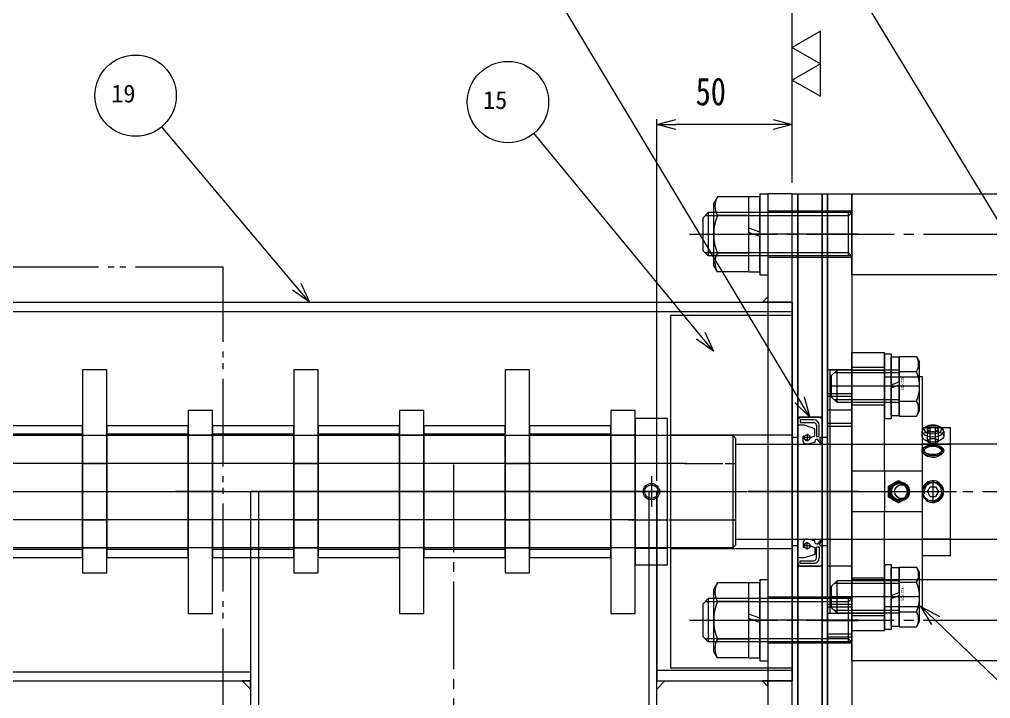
# Model space of a CAD drawing. Units: millimetres at full size. Extents: x -19442 to 19442, y -5866 to 5866.
# Drawn here: x 15599.1 to 15957.5, y -1726.9 to -1476.2 of the extents above; entities that cross this region are included whole.
import ezdxf
from ezdxf.enums import TextEntityAlignment as Align

# ---------------------------------------------------------------- set-up
doc = ezdxf.new("R2010")
doc.units = ezdxf.units.MM
doc.header["$LTSCALE"] = 3.6
doc.linetypes.add('CHAIN2', pattern=[12, 9, -1, 1, -1])
doc.linetypes.add('DOUBLE_CHAIN2', pattern=[12.8, 9, -1, 0.6, -0.6, 0.6, -1])
for name, color, linetype, lineweight in [('0-2_06_PHANTOM', 2, 'DOUBLE_CHAIN2', 9), ('0-4_05_CENTER', 2, 'CHAIN2', 9), ('0-5_08_DIM', 3, 'Continuous', 9), ('0-6_0', 2, 'Continuous', 9), ('0-8_03_かくれ線', 5, 'Continuous', 9), ('0-9_04_中心線', 4, 'CHAIN2', 9), ('0-C_01_外形線', 134, 'Continuous', 9), ('0-D_02_細線', 6, 'Continuous', 9), ('1-0_07_寸法線', 3, 'Continuous', 9)]:
    doc.layers.add(name, color=color, linetype=linetype, lineweight=lineweight)
doc.styles.add('ＭＳ ゴシック', font='')
doc.styles.get('ＭＳ ゴシック').set_extended_font_data('MS Gothic')

# ---------------------------------------------------------------- blocks, each defined once
blk = doc.blocks.new('p1ba02')
at = {"layer": '0-5_08_DIM'}
for p, q in [((3, 0), (1.5, 2.5981)), ((1.5, 2.5981), (4.5, 2.5981)), ((4.5, 2.5981), (3, 0))]:
    blk.add_line(p, q, dxfattribs=at)
blk.add_lwpolyline([(-1.5, 2.5981), (1.5, 2.5981), (0, 0)], close=True, dxfattribs=at)
blk = doc.blocks.new('M6tz')
at = {"layer": '0-4_05_CENTER'}
for p, q in [((0, -5.676), (0, 5.676)), ((5.676, 0), (-5.676, 0))]:
    blk.add_line(p, q, dxfattribs=at)
at = {"layer": '0-6_0', "color": 134}
for radius in [3, 2.5]:
    blk.add_circle((0, 0), radius, dxfattribs=at)
blk = doc.blocks.new('_Open30')
at = {"layer": '0-5_08_DIM', "color": 4}
blk.add_line((0, 0), (-1, 0), dxfattribs=at)
blk.add_lwpolyline([(-1, 0.26795), (0, 0), (-1, -0.26795)], dxfattribs=at)
blk = doc.blocks.new('AM_BALLOON1')
at = {"layer": '0-5_08_DIM'}
blk.add_circle((0, 0), 5, dxfattribs=at)

msp = doc.modelspace()

# ---------------------------------------------------------------- linework, layer by layer
at = {"layer": '0-2_06_PHANTOM', "color": 4}
msp.add_lwpolyline([(15674.328, -1567.611), (15174.328, -1567.611), (15174.328, -1733.411), (15674.328, -1733.411)], close=True, dxfattribs=at)
at = {"layer": '0-5_08_DIM'}
for p, q in [((15701.343, -1574.874), (15651.562, -1515.738)), ((15850.509, -1592.882), (15788.88, -1518.201))]:
    msp.add_line(p, q, dxfattribs=at)
at = {"layer": '0-5_08_DIM', "color": 2}
for points in [[(16002.034, -1619.101), (15840.556, -1353.246), (15839.476, -1353.246)], [(15886.97, -1616.582), (15758.064, -1401.974), (15756.984, -1401.974)], [(15937.234, -1698.109), (16097.259, -1851.962), (16098.339, -1851.962)]]:
    msp.add_lwpolyline(points, dxfattribs=at)
at = {"layer": '0-6_0', "color": 134}
for p, q in [((15853.328, -1547.511), (15851.328, -1549.511)), ((15855.328, -1547.511), (15853.328, -1547.511)), ((15853.328, -1547.511), (15853.328, -1563.511)), ((15851.328, -1549.511), (15851.328, -1561.511)), ((15853.328, -1563.511), (15851.328, -1561.511)), ((15855.328, -1563.511), (15853.328, -1563.511)), ((14603.328, -1580.611), (15875.328, -1580.611)), ((16004.93, -1633.011), (15942.73, -1633.011)), ((15684.328, -1650.511), (15684.328, -1720.411)), ((15684.328, -1650.511), (15834.328, -1650.511)), ((15834.328, -1650.511), (15834.328, -1720.411)), ((15942.73, -1668.012), (16004.93, -1668.012)), ((15853.328, -1690.011), (15851.328, -1692.011)), ((15855.328, -1690.011), (15853.328, -1690.011)), ((15853.328, -1690.011), (15853.328, -1706.011)), ((15851.328, -1692.011), (15851.328, -1704.011)), ((15853.328, -1706.011), (15851.328, -1704.011)), ((15855.328, -1706.011), (15853.328, -1706.011)), ((14603.328, -1720.411), (15684.328, -1720.411)), ((15834.328, -1720.411), (15875.328, -1720.411))]:
    msp.add_line(p, q, dxfattribs=at)
for points in [[(15884.328, -1540.511), (15875.328, -1540.511), (15875.328, -1760.511), (15884.328, -1760.511)], [(15884.328, -1760.511), (15884.328, -1540.511), (15886.328, -1540.511), (15886.328, -1760.511)], [(15886.328, -1760.511), (15886.328, -1540.511), (15895.328, -1540.511), (15895.328, -1760.511)], [(15895.328, -1760.511), (15895.328, -1540.511), (15897.328, -1540.511), (15897.328, -1760.511)], [(15897.328, -1760.511), (15897.328, -1540.511), (15906.328, -1540.511), (15906.328, -1760.511)], [(15906.328, -1540.511), (16056.328, -1540.511), (16056.328, -1570.511), (15906.328, -1570.511)], [(15684.328, -1810.511), (15834.328, -1810.511), (15834.328, -1650.511), (15684.328, -1650.511)], [(15906.328, -1683.011), (16056.328, -1683.011), (16056.328, -1713.011), (15906.328, -1713.011)]]:
    msp.add_lwpolyline(points, close=True, dxfattribs=at)
at = {"layer": '0-6_0', "color": 3}
for points in [[(15875.328, -1580.611), (15873.328, -1580.611), (15875.328, -1578.611)], [(15684.328, -1723.411), (15684.328, -1720.411), (15681.328, -1720.411)], [(15834.328, -1723.411), (15834.328, -1720.411), (15837.328, -1720.411)], [(15875.328, -1720.411), (15873.328, -1720.411), (15875.328, -1722.411)]]:
    msp.add_lwpolyline(points, close=True, dxfattribs=at)
at = {"layer": '0-8_03_かくれ線'}
for p, q in [((15906.328, -1547.511), (15855.328, -1547.511)), ((15884.328, -1547.017), (15875.328, -1547.017)), ((15886.328, -1547.011), (15884.328, -1547.011)), ((15895.328, -1547.011), (15886.328, -1547.011)), ((15897.328, -1547.011), (15895.328, -1547.011)), ((15906.328, -1547.011), (15897.328, -1547.011)), ((15905.128, -1563.511), (15905.128, -1547.511)), ((15905.128, -1548.711), (15906.328, -1547.511)), ((15905.128, -1548.711), (15855.328, -1548.711)), ((15905.128, -1562.311), (15855.328, -1562.311)), ((15905.128, -1562.311), (15906.328, -1563.511)), ((15906.328, -1563.511), (15855.328, -1563.511)), ((15884.328, -1564.011), (15875.328, -1564.011)), ((15886.328, -1564.011), (15884.328, -1564.011)), ((15895.328, -1564.011), (15886.328, -1564.011)), ((15897.328, -1564.011), (15895.328, -1564.011)), ((15906.328, -1564.011), (15897.328, -1564.011)), ((15875.328, -1580.611), (15884.328, -1580.611)), ((15884.328, -1580.611), (15875.328, -1580.611)), ((15884.328, -1580.611), (15884.328, -1720.411)), ((14598.328, -1584.011), (15884.328, -1584.011)), ((15906.328, -1605.511), (15897.328, -1605.511)), ((15900.828, -1605.621), (15898.828, -1607.621)), ((15923.828, -1605.621), (15900.828, -1605.621)), ((15900.828, -1617.621), (15900.828, -1605.621)), ((15906.328, -1604.621), (15918.328, -1604.621)), ((15906.328, -1605.618), (15918.328, -1605.618)), ((15898.828, -1615.621), (15898.828, -1607.621)), ((15923.828, -1606.621), (15899.828, -1606.621)), ((15918.328, -1608.111), (15931.328, -1608.111)), ((15897.328, -1614.289), (15906.328, -1614.289)), ((15897.328, -1615.289), (15906.328, -1615.289)), ((15900.828, -1617.621), (15898.828, -1615.621)), ((15923.828, -1616.621), (15899.828, -1616.621)), ((15923.828, -1617.621), (15900.828, -1617.621)), ((15918.328, -1618.621), (15906.328, -1618.621)), ((15895.328, -1623.011), (15886.328, -1623.011)), ((15887.359, -1623.011), (15894.304, -1623.011)), ((15887.359, -1623.011), (15894.304, -1623.011)), ((15894.349, -1623.022), (15895.272, -1623.484)), ((15894.349, -1623.022), (15895.272, -1623.484)), ((15895.328, -1623.573), (15895.328, -1630.411)), ((15888.811, -1626.011), (15886.428, -1626.011)), ((15887.278, -1625.011), (15892.221, -1625.011)), ((15892.588, -1627.322), (15888.844, -1626.017)), ((15897.328, -1625.289), (15906.328, -1625.289)), ((15897.328, -1626.289), (15906.328, -1626.289)), ((15935.217, -1626.687), (15934.207, -1627.562)), ((15935.217, -1626.687), (15937.238, -1626.687)), ((15935.217, -1632.767), (15935.217, -1626.687)), ((15938.248, -1627.562), (15937.238, -1626.687)), ((15937.238, -1632.767), (15937.238, -1626.687)), ((15592.325, -1629.211), (15622.325, -1629.211)), ((15622.325, -1629.727), (15631.325, -1629.727)), ((15631.325, -1629.211), (15661.325, -1629.211)), ((15670.325, -1629.727), (15661.325, -1629.727)), ((15670.325, -1629.211), (15700.325, -1629.211)), ((15700.325, -1629.727), (15709.325, -1629.727)), ((15709.325, -1629.211), (15739.325, -1629.211)), ((15748.325, -1629.727), (15739.325, -1629.727)), ((15748.325, -1629.211), (15778.325, -1629.211)), ((15778.325, -1629.727), (15787.325, -1629.727)), ((15787.325, -1629.211), (15817.325, -1629.211)), ((15826.325, -1629.727), (15817.325, -1629.727)), ((15826.325, -1629.611), (15838.325, -1629.611)), ((15839.328, -1629.511), (15884.328, -1629.511)), ((15862.328, -1629.727), (15862.328, -1671.296)), ((15886.328, -1630.511), (15884.328, -1630.511)), ((15888.328, -1631.967), (15888.328, -1630.092)), ((15888.428, -1629.992), (15888.858, -1629.992)), ((15890.928, -1630.511), (15892.591, -1629.861)), ((15892.655, -1629.768), (15892.655, -1627.416)), ((15895.228, -1630.511), (15894.775, -1630.511)), ((15897.328, -1630.511), (15895.328, -1630.511)), ((15932.228, -1629.965), (15932.228, -1628.226)), ((15934.207, -1631.892), (15934.207, -1627.562)), ((15934.207, -1627.562), (15935.217, -1628.437)), ((15935.217, -1628.437), (15937.238, -1628.437)), ((15937.238, -1628.437), (15938.248, -1627.562)), ((15938.248, -1631.892), (15938.248, -1627.562)), ((15940.228, -1628.226), (15940.228, -1629.967)), ((15863.328, -1633.011), (15942.73, -1633.011)), ((15886.328, -1633.011), (15895.328, -1633.011)), ((15893.56, -1631.095), (15892.869, -1631.376)), ((15942.728, -1633.011), (15932.328, -1633.011)), ((15932.962, -1634.201), (15933.275, -1633.98)), ((15934.207, -1631.892), (15935.217, -1632.767)), ((15935.217, -1632.767), (15937.238, -1632.767)), ((15938.248, -1631.892), (15937.238, -1631.017)), ((15937.238, -1632.767), (15938.248, -1631.892)), ((15939.18, -1633.98), (15939.494, -1634.201)), ((15933.588, -1636.289), (15933.275, -1636.068)), ((15939.18, -1636.068), (15938.867, -1636.289)), ((15845.436, -1640.119), (14627.328, -1640.119)), ((15622.325, -1640.119), (15631.325, -1640.119)), ((15670.325, -1640.119), (15661.325, -1640.119)), ((15700.325, -1640.119), (15709.325, -1640.119)), ((15748.325, -1640.119), (15739.325, -1640.119)), ((15778.325, -1640.119), (15787.325, -1640.119)), ((15826.325, -1640.119), (15817.325, -1640.119)), ((15826.325, -1640.061), (15838.325, -1640.061)), ((15844.649, -1640.119), (15858.791, -1640.119)), ((15859.578, -1640.119), (15863.328, -1640.119)), ((15918.328, -1643.011), (15918.328, -1658.011)), ((15923.282, -1646.47), (15924.951, -1647.48)), ((15925.375, -1647.48), (15924.72, -1647.101)), ((15926.795, -1648.336), (15925.375, -1647.48)), ((15926.729, -1648.491), (15927.044, -1648.491)), ((15587.842, -1650.511), (15626.844, -1650.511)), ((15617.743, -1650.511), (15635.908, -1650.511)), ((15622.325, -1650.511), (15631.325, -1650.511)), ((15626.842, -1650.511), (15665.844, -1650.511)), ((15674.908, -1650.511), (15656.743, -1650.511)), ((15665.842, -1650.511), (15704.844, -1650.511)), ((15687.328, -1650.511), (15687.328, -1810.511)), ((15695.743, -1650.511), (15713.908, -1650.511)), ((15700.325, -1650.511), (15709.325, -1650.511)), ((15704.842, -1650.511), (15743.844, -1650.511)), ((15752.908, -1650.511), (15734.743, -1650.511)), ((15743.842, -1650.511), (15782.844, -1650.511)), ((15773.743, -1650.511), (15791.908, -1650.511)), ((15778.325, -1650.511), (15787.325, -1650.511)), ((15782.842, -1650.511), (15821.844, -1650.511)), ((15830.908, -1650.511), (15812.743, -1650.511)), ((15823.676, -1650.511), (15840.975, -1650.511)), ((15831.328, -1650.511), (15831.328, -1810.511)), ((15924.951, -1653.543), (15923.282, -1654.553)), ((15926.729, -1652.532), (15924.951, -1653.543)), ((15925.375, -1653.543), (15926.8, -1652.684)), ((15926.729, -1652.532), (15927.044, -1652.532)), ((15824.651, -1660.904), (14627.328, -1660.904)), ((15622.325, -1660.904), (15631.325, -1660.904)), ((15670.325, -1660.904), (15661.325, -1660.904)), ((15700.325, -1660.904), (15709.325, -1660.904)), ((15748.325, -1660.904), (15739.325, -1660.904)), ((15778.325, -1660.904), (15787.325, -1660.904)), ((15826.325, -1660.904), (15817.325, -1660.904)), ((15823.864, -1660.904), (15838.006, -1660.904)), ((15826.325, -1660.961), (15838.325, -1660.961)), ((15838.793, -1660.904), (15863.328, -1660.904)), ((15863.328, -1668.011), (15942.73, -1668.012)), ((15886.328, -1668.011), (15895.328, -1668.011)), ((15888.328, -1669.056), (15888.328, -1670.931)), ((15893.56, -1669.927), (15892.869, -1669.646)), ((15942.728, -1668.011), (15932.328, -1668.011)), ((15592.325, -1671.811), (15622.325, -1671.811)), ((15622.325, -1671.296), (15631.325, -1671.296)), ((15631.325, -1671.811), (15661.325, -1671.811)), ((15670.325, -1671.296), (15661.325, -1671.296)), ((15670.325, -1671.811), (15700.325, -1671.811)), ((15700.325, -1671.296), (15709.325, -1671.296)), ((15709.325, -1671.811), (15739.325, -1671.811)), ((15748.325, -1671.296), (15739.325, -1671.296)), ((15748.325, -1671.811), (15778.325, -1671.811)), ((15778.325, -1671.296), (15787.325, -1671.296)), ((15787.325, -1671.811), (15817.325, -1671.811)), ((15826.325, -1671.296), (15817.325, -1671.296)), ((15826.325, -1671.411), (15838.325, -1671.411)), ((15839.328, -1671.511), (15884.328, -1671.511)), ((15886.328, -1670.511), (15884.328, -1670.511)), ((15888.428, -1671.031), (15888.858, -1671.031)), ((15892.588, -1673.701), (15888.844, -1675.006)), ((15890.928, -1670.511), (15892.591, -1671.161)), ((15892.655, -1671.255), (15892.655, -1673.606)), ((15895.228, -1670.511), (15894.775, -1670.511)), ((15897.328, -1670.511), (15895.328, -1670.511)), ((15895.328, -1677.45), (15895.328, -1670.611)), ((15888.811, -1675.011), (15886.428, -1675.011)), ((15887.278, -1676.011), (15892.221, -1676.011)), ((15895.328, -1678.011), (15886.328, -1678.011)), ((15887.359, -1678.011), (15894.304, -1678.011)), ((15887.359, -1678.011), (15894.304, -1678.011)), ((15894.349, -1678.001), (15895.272, -1677.539)), ((15894.349, -1678.001), (15895.272, -1677.539)), ((15906.328, -1678.011), (15897.328, -1678.011)), ((15900.828, -1683.402), (15898.828, -1685.402)), ((15923.828, -1684.402), (15899.828, -1684.402)), ((15923.828, -1683.402), (15900.828, -1683.402)), ((15900.828, -1695.402), (15900.828, -1683.402)), ((15906.328, -1682.402), (15918.328, -1682.402)), ((15898.828, -1693.402), (15898.828, -1685.402)), ((15906.328, -1690.011), (15855.328, -1690.011)), ((15905.128, -1691.211), (15855.328, -1691.211)), ((15884.328, -1689.517), (15875.328, -1689.517)), ((15886.328, -1689.511), (15884.328, -1689.511)), ((15895.328, -1689.511), (15886.328, -1689.511)), ((15897.328, -1689.511), (15895.328, -1689.511)), ((15906.328, -1689.511), (15897.328, -1689.511)), ((15905.128, -1706.011), (15905.128, -1690.011)), ((15905.128, -1691.211), (15906.328, -1690.011)), ((15897.328, -1692.071), (15906.328, -1692.071)), ((15897.328, -1693.071), (15906.328, -1693.071)), ((15900.828, -1695.402), (15898.828, -1693.402)), ((15923.828, -1694.402), (15899.828, -1694.402)), ((15918.328, -1692.911), (15931.328, -1692.911)), ((15906.328, -1695.511), (15897.328, -1695.511)), ((15906.328, -1695.511), (15898.328, -1695.511)), ((15923.828, -1695.402), (15900.828, -1695.402)), ((15906.328, -1695.405), (15918.328, -1695.405)), ((15918.328, -1696.402), (15906.328, -1696.402)), ((15905.128, -1704.811), (15855.328, -1704.811)), ((15906.328, -1706.011), (15855.328, -1706.011)), ((15897.328, -1703.071), (15906.328, -1703.071)), ((15897.328, -1704.071), (15906.328, -1704.071)), ((15905.128, -1704.811), (15906.328, -1706.011)), ((15884.328, -1706.511), (15875.328, -1706.511)), ((15886.328, -1706.511), (15884.328, -1706.511)), ((15895.328, -1706.511), (15886.328, -1706.511)), ((15897.328, -1706.511), (15895.328, -1706.511)), ((15906.328, -1706.511), (15897.328, -1706.511)), ((15834.328, -1716.411), (15884.328, -1716.411)), ((14598.328, -1717.011), (15684.328, -1717.011)), ((15875.328, -1720.411), (15884.328, -1720.411)), ((15884.328, -1720.411), (15875.328, -1720.411))]:
    msp.add_line(p, q, dxfattribs=at)
for points in [[(15839.328, -1715.511), (15884.328, -1715.511), (15884.328, -1585.511), (15839.328, -1585.511)], [(15631.325, -1605.511), (15622.325, -1605.511), (15622.325, -1680.511), (15631.325, -1680.511)], [(15709.325, -1605.511), (15700.325, -1605.511), (15700.325, -1680.511), (15709.325, -1680.511)], [(15787.325, -1605.511), (15778.325, -1605.511), (15778.325, -1680.511), (15787.325, -1680.511)], [(15661.325, -1695.511), (15670.325, -1695.511), (15670.325, -1620.511), (15661.325, -1620.511)], [(15739.325, -1695.511), (15748.325, -1695.511), (15748.325, -1620.511), (15739.325, -1620.511)], [(15817.325, -1695.511), (15826.325, -1695.511), (15826.325, -1620.511), (15817.325, -1620.511)], [(15826.325, -1677.511), (15838.325, -1677.511), (15838.325, -1623.511), (15826.325, -1623.511)], [(15592.325, -1674.811), (15622.325, -1674.811), (15622.325, -1626.211), (15592.325, -1626.211)], [(15631.325, -1674.811), (15661.325, -1674.811), (15661.325, -1626.211), (15631.325, -1626.211)], [(15670.325, -1674.811), (15700.325, -1674.811), (15700.325, -1626.211), (15670.325, -1626.211)], [(15709.325, -1674.811), (15739.325, -1674.811), (15739.325, -1626.211), (15709.325, -1626.211)], [(15748.325, -1674.811), (15778.325, -1674.811), (15778.325, -1626.211), (15748.325, -1626.211)], [(15787.325, -1674.811), (15817.325, -1674.811), (15817.325, -1626.211), (15787.325, -1626.211)], [(14627.328, -1629.727), (15862.328, -1629.727), (15863.328, -1630.727), (15863.328, -1670.296), (15862.328, -1671.296), (14627.328, -1671.296), (14625.328, -1669.296), (14625.328, -1631.727)]]:
    msp.add_lwpolyline(points, close=True, dxfattribs=at)
for points in [[(15898.328, -1695.511), (15898.328, -1605.511), (15906.328, -1605.511)], [(15886.328, -1625.911), (15886.328, -1624.011), (15886.467, -1623.796), (15886.467, -1623.611)], [(15886.328, -1650.511), (15886.328, -1625.911), (15886.328, -1624.011), (15886.467, -1623.796), (15886.467, -1623.611)], [(15886.567, -1623.511), (15886.603, -1623.511), (15887.302, -1623.029)], [(15886.567, -1623.511), (15886.603, -1623.511), (15887.302, -1623.029)], [(15895.328, -1623.573), (15895.328, -1630.411), (15895.328, -1650.511)], [(15892.221, -1624.011), (15887.278, -1624.011), (15887.278, -1625.011)], [(15893.221, -1626.011), (15893.221, -1630.126), (15894.221, -1630.126), (15894.221, -1626.011)], [(15894.525, -1630.761), (15894.525, -1631.341), (15895.328, -1632.736), (15895.035, -1633.011), (15893.679, -1631.13)], [(15940.228, -1629.965), (15940.204, -1630.186), (15940.076, -1630.531), (15939.843, -1630.874), (15939.509, -1631.204), (15939.084, -1631.509), (15938.573, -1631.777), (15937.995, -1631.995), (15937.365, -1632.152), (15936.703, -1632.241), (15936.034, -1632.256), (15935.371, -1632.199), (15934.736, -1632.074), (15934.144, -1631.886), (15933.604, -1631.641), (15933.137, -1631.353), (15932.754, -1631.028), (15932.469, -1630.684), (15932.293, -1630.333), (15932.228, -1629.988), (15932.228, -1629.965), (15932.276, -1629.663), (15932.433, -1629.361), (15932.696, -1629.091), (15933.055, -1628.856), (15933.507, -1628.657), (15934.036, -1628.497), (15934.631, -1628.378), (15935.273, -1628.3), (15935.747, -1628.269), (15936.228, -1628.259)], [(15936.228, -1628.259), (15936.894, -1628.279), (15937.541, -1628.338), (15938.15, -1628.437), (15938.706, -1628.576), (15939.196, -1628.756), (15939.603, -1628.976), (15939.917, -1629.236), (15940.125, -1629.529), (15940.22, -1629.848), (15940.228, -1629.965)], [(15892.655, -1632.349), (15889.828, -1633.011), (15888.99, -1633.011), (15888.344, -1632.021)], [(15892.779, -1631.482), (15892.655, -1632.02), (15892.655, -1632.349)], [(15940.228, -1635.356), (15940.172, -1635.036), (15940.009, -1634.746), (15939.742, -1634.492), (15939.38, -1634.276), (15938.925, -1634.097), (15938.394, -1633.957), (15937.794, -1633.855), (15937.147, -1633.789), (15936.484, -1633.76), (15935.813, -1633.764), (15935.168, -1633.8), (15934.552, -1633.87), (15933.978, -1633.976), (15933.465, -1634.118), (15933.019, -1634.304), (15932.662, -1634.531), (15932.408, -1634.798), (15932.313, -1634.961)], [(15937.238, -1631.017), (15935.217, -1631.017), (15934.207, -1631.892)], [(15932.313, -1634.961), (15932.262, -1635.102), (15932.228, -1635.356)], [(15932.228, -1635.356), (15932.248, -1635.562), (15932.309, -1635.774), (15932.323, -1635.809)], [(15932.323, -1635.809), (15932.494, -1636.124), (15932.778, -1636.47), (15933.161, -1636.804), (15933.627, -1637.106), (15934.177, -1637.368), (15934.787, -1637.57), (15935.436, -1637.701), (15936.109, -1637.756), (15936.769, -1637.731), (15937.413, -1637.632), (15938.022, -1637.463), (15938.581, -1637.234), (15939.087, -1636.949), (15939.513, -1636.626), (15939.851, -1636.273), (15940.086, -1635.91), (15940.192, -1635.629), (15940.228, -1635.356)], [(15924.951, -1647.48), (15926.729, -1648.491), (15926.706, -1648.982), (15926.689, -1649.481), (15926.678, -1649.994), (15926.674, -1650.511)], [(15927.094, -1649.983), (15927.093, -1649.896), (15927.082, -1649.428), (15927.054, -1648.698)], [(15670.325, -1650.511), (15661.325, -1650.511), (15670.325, -1650.511)], [(15748.325, -1650.511), (15739.325, -1650.511), (15748.325, -1650.511)], [(15826.325, -1650.511), (15817.325, -1650.511), (15826.325, -1650.511)], [(15886.328, -1650.511), (15886.328, -1675.111), (15886.328, -1677.011), (15886.467, -1677.226), (15886.467, -1677.411)], [(15895.328, -1677.45), (15895.328, -1670.611), (15895.328, -1650.511)], [(15926.674, -1650.511), (15926.675, -1650.655), (15926.68, -1651.127), (15926.691, -1651.595), (15926.729, -1652.532)], [(15927.054, -1652.322), (15927.066, -1652.04), (15927.083, -1651.542), (15927.094, -1651.028), (15927.098, -1650.511)], [(15892.655, -1668.673), (15889.828, -1668.011), (15888.99, -1668.011), (15888.344, -1669.002)], [(15892.779, -1669.541), (15892.655, -1669.003), (15892.655, -1668.673)], [(15894.525, -1670.261), (15894.525, -1669.682), (15895.328, -1668.287), (15895.035, -1668.011), (15893.679, -1669.893)], [(15893.221, -1675.011), (15893.221, -1670.897), (15894.221, -1670.897), (15894.221, -1675.011)], [(15886.328, -1675.111), (15886.328, -1677.011), (15886.467, -1677.226), (15886.467, -1677.411)], [(15892.221, -1677.011), (15887.278, -1677.011), (15887.278, -1676.011)], [(15886.567, -1677.511), (15886.603, -1677.511), (15887.302, -1677.994)], [(15886.567, -1677.511), (15886.603, -1677.511), (15887.302, -1677.994)]]:
    msp.add_lwpolyline(points, dxfattribs=at)
for centre, radius in [((15889.828, -1630.511), 1.1), ((15936.228, -1650.511), 3.616), ((15889.828, -1670.511), 1.1)]:
    msp.add_circle(centre, radius, dxfattribs=at)
for centre, radius, start, end in [((15886.567, -1623.611), 0.1, 90, 180), ((15886.567, -1623.611), 0.1, 90, 180), ((15887.359, -1623.111), 0.1, 90, 124.61956), ((15887.359, -1623.111), 0.1, 90, 124.61956), ((15894.304, -1623.111), 0.1, 63.43495, 90), ((15894.304, -1623.111), 0.1, 63.43495, 90), ((15895.228, -1623.573), 0.1, 0, 63.43495), ((15895.228, -1623.573), 0.1, 0, 63.43495), ((15886.428, -1625.911), 0.1, 180, 270), ((15888.811, -1626.111), 0.1, 70.78519, 90), ((15892.221, -1626.011), 2, 0, 90), ((15892.221, -1626.011), 1, 0, 90), ((15888.428, -1630.092), 0.1, 90, 180), ((15889.828, -1630.511), 1.1, 151.81153, 0), ((15892.555, -1627.416), 0.1, 0, 70.78519), ((15892.555, -1629.768), 0.1, 291.33975, 0), ((15894.775, -1630.761), 0.25, 90, 180), ((15895.228, -1630.411), 0.1, 270, 0), ((15888.428, -1631.967), 0.1, 180, 213.12981), ((15892.925, -1631.515), 0.15, 112.11539, 167.01248), ((15893.598, -1631.188), 0.1, 35.78155, 112.11539), ((15888.428, -1669.056), 0.1, 146.87019, 180), ((15889.828, -1670.511), 1.1, 0, 208.18847), ((15892.925, -1669.507), 0.15, 192.98752, 247.88461), ((15893.598, -1669.835), 0.1, 247.88461, 324.21845), ((15894.775, -1670.261), 0.25, 180, 270), ((15888.428, -1670.931), 0.1, 180, 270), ((15892.555, -1673.606), 0.1, 289.21481, 0), ((15892.555, -1671.255), 0.1, 0, 68.66025), ((15895.228, -1670.611), 0.1, 0, 90), ((15886.428, -1675.111), 0.1, 90, 180), ((15886.567, -1677.411), 0.1, 180, 270), ((15886.567, -1677.411), 0.1, 180, 270), ((15888.811, -1674.911), 0.1, 270, 289.21481), ((15892.221, -1675.011), 1, 270, 0), ((15892.221, -1675.011), 2, 270, 0), ((15887.359, -1677.911), 0.1, 235.38044, 270), ((15887.359, -1677.911), 0.1, 235.38044, 270), ((15894.304, -1677.911), 0.1, 270, 296.56505), ((15894.304, -1677.911), 0.1, 270, 296.56505), ((15895.228, -1677.45), 0.1, 296.56505, 0), ((15895.228, -1677.45), 0.1, 296.56505, 0)]:
    msp.add_arc(centre, radius, start, end, dxfattribs=at)
for centre, major_axis, ratio, start_param, end_param in [((15936.228, -1628.226), (4, 0), 0.5, 2.3381013, 7.0866766), ((15936.228, -1627.562), (3.233, 0), 0.5, 2.5261129, 6.898665), ((15923.651, -1650.511), (0, -3.5), 0.984808, 2.6179939, 2.9902535), ((15923.651, -1650.511), (0, -3.5), 0.984808, 1.5707963, 2.6179939), ((15923.651, -1650.511), (0, -3.5), 0.984808, 0.5235988, 1.5707963), ((15923.651, -1650.511), (0, -3.5), 0.984808, 0.1513392, 0.5235988)]:
    msp.add_ellipse(centre, major_axis=major_axis, ratio=ratio, start_param=start_param, end_param=end_param, dxfattribs=at)
for centre, major_axis, ratio in [((15936.228, -1635.356), (4, 0), 0.5), ((15936.228, -1635.024), (-3.616, 0), 0.5), ((15936.228, -1635.356), (3.233, 0), 0.5), ((15923.228, -1650.511), (0, 3.5), 0.984808), ((15923.861, -1650.511), (0, 2.96), 0.984808)]:
    msp.add_ellipse(centre, major_axis=major_axis, ratio=ratio, dxfattribs=at)
at = {"layer": '0-9_04_中心線'}
for p, q in [((15846.328, -1555.511), (16094.328, -1555.511)), ((15891.324, -1555.511), (15867.951, -1555.511)), ((15872.328, -1555.511), (15875.328, -1555.511)), ((15886.828, -1555.511), (15883.828, -1555.511)), ((15897.578, -1555.511), (15884.078, -1555.511)), ((15897.828, -1555.511), (15894.828, -1555.511)), ((15908.578, -1555.511), (15895.078, -1555.511)), ((15931.328, -1611.621), (15898.828, -1611.621)), ((15918.928, -1611.621), (15905.728, -1611.621)), ((15920.828, -1611.621), (15918.328, -1611.621)), ((15897.328, -1620.289), (15906.328, -1620.289)), ((15891.203, -1630.511), (15888.453, -1630.511)), ((15889.828, -1629.136), (15889.828, -1631.886)), ((15759.328, -1640.511), (15759.328, -1820.511)), ((15936.228, -1646.311), (15936.228, -1654.711)), ((14582.308, -1650.511), (15901.468, -1650.511)), ((14615.328, -1650.511), (16208.328, -1650.511)), ((15828.078, -1650.511), (15895.578, -1650.511)), ((15891.324, -1650.511), (15867.951, -1650.511)), ((15886.828, -1650.511), (15883.828, -1650.511)), ((15897.578, -1650.511), (15884.078, -1650.511)), ((15897.578, -1650.511), (15884.078, -1650.511)), ((15897.828, -1650.511), (15894.828, -1650.511)), ((15908.578, -1650.511), (15895.078, -1650.511)), ((15896.108, -1650.511), (15944.948, -1650.511)), ((15889.828, -1671.886), (15889.828, -1669.136)), ((15891.203, -1670.511), (15888.453, -1670.511)), ((15931.328, -1689.402), (15898.828, -1689.402)), ((15918.928, -1689.402), (15905.728, -1689.402)), ((15920.828, -1689.402), (15918.328, -1689.402)), ((15846.328, -1698.011), (16094.328, -1698.011)), ((15891.324, -1698.011), (15867.951, -1698.011)), ((15872.328, -1698.011), (15875.328, -1698.011)), ((15886.828, -1698.011), (15883.828, -1698.011)), ((15897.578, -1698.011), (15884.078, -1698.011)), ((15897.828, -1698.011), (15894.828, -1698.011)), ((15908.578, -1698.011), (15895.078, -1698.011)), ((15895.078, -1698.071), (15908.578, -1698.071))]:
    msp.add_line(p, q, dxfattribs=at)
for points in [[(15855.328, -1555.511), (15868.328, -1555.511), (15872.328, -1555.511)], [(15855.328, -1698.011), (15868.328, -1698.011), (15872.328, -1698.011)]]:
    msp.add_lwpolyline(points, dxfattribs=at)
at = {"layer": '0-C_01_外形線'}
for p, q in [((15872.328, -1540.511), (15875.328, -1540.511)), ((15875.328, -1540.511), (15875.328, -1570.511)), ((15856.688, -1541.655), (15855.328, -1544.011)), ((15855.328, -1567.011), (15855.328, -1544.011)), ((15868.328, -1553.256), (15868.328, -1541.511)), ((15868.328, -1541.511), (15872.328, -1541.511)), ((15872.328, -1554.711), (15872.328, -1541.511)), ((15868.328, -1548.583), (15856.688, -1548.583)), ((15872.328, -1554.711), (15868.328, -1553.256)), ((15868.328, -1569.511), (15868.328, -1554.856)), ((15872.328, -1556.311), (15868.328, -1554.856)), ((15872.328, -1569.511), (15872.328, -1556.311)), ((15868.328, -1562.44), (15856.688, -1562.44)), ((15856.688, -1569.368), (15855.328, -1567.011)), ((15868.328, -1569.368), (15856.688, -1569.368)), ((15872.328, -1569.511), (15868.328, -1569.511)), ((15918.328, -1643.011), (15918.328, -1599.121)), ((15918.328, -1599.621), (15918.328, -1623.621)), ((15920.828, -1611.021), (15920.828, -1600.871)), ((15923.828, -1600.871), (15920.828, -1600.871)), ((15923.828, -1600.651), (15930.19, -1600.651)), ((15923.828, -1600.651), (15923.828, -1622.59)), ((15923.828, -1609.929), (15923.828, -1600.871)), ((15930.19, -1600.651), (15931.328, -1602.621)), ((15931.328, -1620.621), (15931.328, -1602.621)), ((15923.828, -1606.136), (15930.19, -1606.136)), ((15932.328, -1608.111), (15931.328, -1608.111)), ((15932.328, -1692.911), (15932.328, -1608.111)), ((15920.828, -1611.021), (15923.828, -1609.929)), ((15920.828, -1612.221), (15923.828, -1611.129)), ((15920.828, -1622.371), (15920.828, -1612.221)), ((15923.828, -1622.371), (15923.828, -1611.129)), ((15923.828, -1617.105), (15930.19, -1617.105)), ((15920.828, -1623.621), (15918.328, -1623.621)), ((15920.828, -1622.371), (15923.828, -1622.371)), ((15923.828, -1622.59), (15930.19, -1622.59)), ((15930.19, -1622.59), (15931.328, -1620.621)), ((15932.328, -1626.786), (15942.728, -1626.786)), ((15932.962, -1627.071), (15933.364, -1626.786)), ((15933.364, -1626.786), (15933.588, -1626.628)), ((15938.867, -1626.628), (15939.091, -1626.786)), ((15939.091, -1626.786), (15939.494, -1627.071)), ((15942.728, -1674.236), (15942.728, -1626.786)), ((15932.328, -1643.011), (15906.328, -1643.011)), ((15921.928, -1647.48), (15920.15, -1648.491)), ((15923.597, -1646.47), (15921.928, -1647.48)), ((15924.72, -1647.101), (15923.597, -1646.47)), ((15927.044, -1648.491), (15926.795, -1648.336)), ((15927.054, -1648.698), (15927.044, -1648.491)), ((15935.217, -1648.761), (15937.238, -1648.761)), ((15937.238, -1648.761), (15938.248, -1650.511)), ((15927.044, -1652.532), (15927.054, -1652.322)), ((15927.098, -1650.511), (15927.094, -1649.983)), ((15935.217, -1652.261), (15937.238, -1652.261)), ((15938.248, -1650.511), (15937.238, -1652.261)), ((15919.835, -1652.532), (15920.15, -1652.532)), ((15923.282, -1654.553), (15923.597, -1654.553)), ((15923.597, -1654.553), (15924.718, -1653.923)), ((15924.718, -1653.923), (15925.375, -1653.543)), ((15926.8, -1652.684), (15927.044, -1652.532)), ((15932.328, -1658.011), (15906.328, -1658.011)), ((15918.328, -1701.902), (15918.328, -1658.011)), ((15918.328, -1677.402), (15918.328, -1701.402)), ((15942.728, -1674.236), (15932.328, -1674.236)), ((15920.828, -1688.802), (15920.828, -1678.652)), ((15923.828, -1678.652), (15920.828, -1678.652)), ((15923.828, -1678.433), (15930.19, -1678.433)), ((15923.828, -1678.433), (15923.828, -1700.372)), ((15923.828, -1687.71), (15923.828, -1678.652)), ((15930.19, -1678.433), (15931.328, -1680.402)), ((15931.328, -1698.402), (15931.328, -1680.402)), ((15856.688, -1684.155), (15855.328, -1686.511)), ((15868.328, -1695.756), (15868.328, -1684.011)), ((15868.328, -1684.011), (15872.328, -1684.011)), ((15872.328, -1683.011), (15875.328, -1683.011)), ((15872.328, -1697.211), (15872.328, -1684.011)), ((15875.328, -1683.011), (15875.328, -1713.011)), ((15923.828, -1683.917), (15930.19, -1683.917)), ((15855.328, -1709.511), (15855.328, -1686.511)), ((15920.828, -1688.802), (15923.828, -1687.71)), ((15868.328, -1691.083), (15856.688, -1691.083)), ((15920.828, -1690.002), (15923.828, -1688.91)), ((15920.828, -1700.152), (15920.828, -1690.002)), ((15923.828, -1700.152), (15923.828, -1688.91)), ((15923.828, -1694.887), (15930.19, -1694.887)), ((15932.328, -1692.911), (15931.328, -1692.911)), ((15872.328, -1697.211), (15868.328, -1695.756)), ((15868.328, -1712.011), (15868.328, -1697.356)), ((15872.328, -1698.811), (15868.328, -1697.356)), ((15872.328, -1712.011), (15872.328, -1698.811)), ((15930.19, -1700.372), (15931.328, -1698.402)), ((15918.328, -1701.902), (15906.328, -1701.902)), ((15920.828, -1701.402), (15918.328, -1701.402)), ((15920.828, -1700.152), (15923.828, -1700.152)), ((15923.828, -1700.372), (15930.19, -1700.372)), ((15868.328, -1704.94), (15856.688, -1704.94)), ((15856.688, -1711.868), (15855.328, -1709.511)), ((15868.328, -1711.868), (15856.688, -1711.868)), ((15872.328, -1712.011), (15868.328, -1712.011))]:
    msp.add_line(p, q, dxfattribs=at)
for points in [[(15872.328, -1540.511), (15872.328, -1570.511), (15875.328, -1570.511)], [(15868.328, -1569.368), (15868.328, -1541.655), (15856.688, -1541.655)], [(15906.328, -1701.902), (15906.328, -1599.121), (15918.328, -1599.121)], [(15918.328, -1599.621), (15920.828, -1599.621), (15920.828, -1623.621)], [(15919.835, -1652.532), (15919.813, -1652.04), (15919.796, -1651.542), (15919.785, -1651.028), (15919.781, -1650.511), (15919.781, -1650.368), (15919.786, -1649.896), (15919.797, -1649.428), (15919.835, -1648.491), (15920.15, -1648.491)], [(15919.835, -1648.491), (15921.504, -1647.48), (15923.282, -1646.47), (15923.597, -1646.47)], [(15920.15, -1648.491), (15920.172, -1648.982), (15920.19, -1649.481), (15920.201, -1649.994), (15920.204, -1650.511), (15920.204, -1650.655), (15920.199, -1651.127), (15920.188, -1651.595), (15920.15, -1652.532)], [(15935.217, -1652.261), (15934.207, -1650.511), (15935.217, -1648.761)], [(15923.282, -1654.553), (15921.504, -1653.543), (15919.835, -1652.532)], [(15920.15, -1652.532), (15921.928, -1653.543), (15923.597, -1654.553)], [(15918.328, -1677.402), (15920.828, -1677.402), (15920.828, -1701.402)], [(15868.328, -1711.868), (15868.328, -1684.155), (15856.688, -1684.155)], [(15872.328, -1683.011), (15872.328, -1713.011), (15875.328, -1713.011)]]:
    msp.add_lwpolyline(points, dxfattribs=at)
for centre, radius, start, end in [((15862.688, -1545.119), 6.928, 150.00001, 209.99999), ((15873.649, -1555.511), 18.321, 157.78075, 202.21925), ((15862.688, -1565.904), 6.928, 150.00001, 209.99999), ((15925.44, -1603.393), 5.485, 330.00001, 29.99999), ((15917.532, -1611.621), 13.796, 336.57346, 23.42654), ((15925.44, -1619.848), 5.485, 330.00001, 29.99999), ((15936.228, -1650.511), 4, 192.83857, 167.16143), ((15936.228, -1650.511), 4, 167.16143, 192.83857), ((15925.44, -1681.175), 5.485, 330.00001, 29.99999), ((15862.688, -1687.619), 6.928, 150.00001, 209.99999), ((15917.532, -1689.402), 13.796, 336.57346, 23.42654), ((15873.649, -1698.011), 18.321, 157.78075, 202.21925), ((15925.44, -1697.63), 5.485, 330.00001, 29.99999), ((15862.688, -1708.404), 6.928, 150.00001, 209.99999)]:
    msp.add_arc(centre, radius, start, end, dxfattribs=at)
for centre, major_axis, ratio, start_param, end_param in [((15936.228, -1628.226), (4, 0), 0.5, 0.8034913, 2.3381013), ((15936.228, -1627.562), (3.233, 0), 0.5, 0.6154797, 2.5261129), ((15923.651, -1650.511), (0, -3.5), 0.984808, 3.6651914, 4.712389), ((15923.651, -1650.511), (0, -3.5), 0.984808, 2.9902535, 3.6651914), ((15923.651, -1650.511), (0, -3.5), 0.984808, 4.712389, 5.7595865), ((15923.651, -1650.511), (0, -3.5), 0.984808, 5.7595865, 6.4345245)]:
    msp.add_ellipse(centre, major_axis=major_axis, ratio=ratio, start_param=start_param, end_param=end_param, dxfattribs=at)
for centre, major_axis in [((15924.165, -1650.511), (0, 3.46)), ((15924.634, -1650.511), (0, 2.56))]:
    msp.add_ellipse(centre, major_axis=major_axis, ratio=0.984808, dxfattribs=at)
at = {"layer": '0-D_02_細線'}
for p, q in [((15855.328, -1548.711), (15852.128, -1548.711)), ((15855.328, -1562.311), (15852.128, -1562.311)), ((15855.328, -1691.211), (15852.128, -1691.211)), ((15855.328, -1704.811), (15852.128, -1704.811))]:
    msp.add_line(p, q, dxfattribs=at)
msp.add_arc((15936.228, -1650.511), 3.233, 255, 195, dxfattribs=at)
at = {"layer": '1-0_07_寸法線'}
for p, q in [((15884.328, -1536.511), (15884.328, -1462.285)), ((15884.328, -1536.511), (15884.328, -1462.285)), ((15834.328, -1646.511), (15834.328, -1512.974)), ((15877.328, -1514.974), (15841.328, -1514.974)), ((15884.328, -1536.511), (15884.328, -1512.974))]:
    msp.add_line(p, q, dxfattribs=at)

# ---------------------------------------------------------------- block references
at = {"layer": '0-5_08_DIM', "xscale": 3, "yscale": 3}
for p in [(15641.948, -1504.316), (15779.379, -1506.687)]:
    msp.add_blockref('AM_BALLOON1', p, dxfattribs=at)
at = {"layer": '0-5_08_DIM', "xscale": 7.5, "yscale": 7.5}
for p, rotation in [((15706.173, -1580.611), 310.09049), ((15855.282, -1598.666), 309.5302), ((15890.831, -1623.011), 300.99145), ((15931.828, -1692.911), 136.12657)]:
    msp.add_blockref('_Open30', p, dxfattribs=dict(at, rotation=rotation))
at = {"layer": '0-8_03_かくれ線', "rotation": 90}
msp.add_blockref('M6tz', (15832.325, -1650.511), dxfattribs=at)
at = {"layer": '1-0_07_寸法線'}
for name, p, xscale, yscale, rotation in [('p1ba02', (15884.328, -1498.562), -4, 4, 270), ('_Open30', (15834.328, -1514.974), 7, 7, 180)]:
    msp.add_blockref(name, p, dxfattribs=dict(at, xscale=xscale, yscale=yscale, rotation=rotation))
at = {"layer": '1-0_07_寸法線', "xscale": 7, "yscale": 7}
msp.add_blockref('_Open30', (15884.328, -1514.974), dxfattribs=at)

# ---------------------------------------------------------------- texts
at = {"layer": '0-6_0', "color": 134, "style": 'ＭＳ ゴシック'}
for s, p in [('19', (15632.948, -1508.816)), ('15', (15770.165, -1511.187))]:
    msp.add_text(s, height=6.598, dxfattribs=at).set_placement(p, align=Align.BOTTOM_LEFT)
at = {"layer": '0-8_03_かくれ線', "style": 'ＭＳ ゴシック', "width": 0.8}
for p in [(15924.128, -1608.055), (15924.128, -1685.837)]:
    msp.add_text('M12×25', height=1.1, rotation=270, dxfattribs=at).set_placement(p, align=Align.BOTTOM_LEFT)
at = {"layer": '1-0_07_寸法線', "color": 134, "style": 'ＭＳ ゴシック', "width": 0.8}
msp.add_text('50', height=10.26, dxfattribs=at).set_placement((15848.661, -1510.974), align=Align.BOTTOM_LEFT)

doc.saveas('drawing.dxf')
